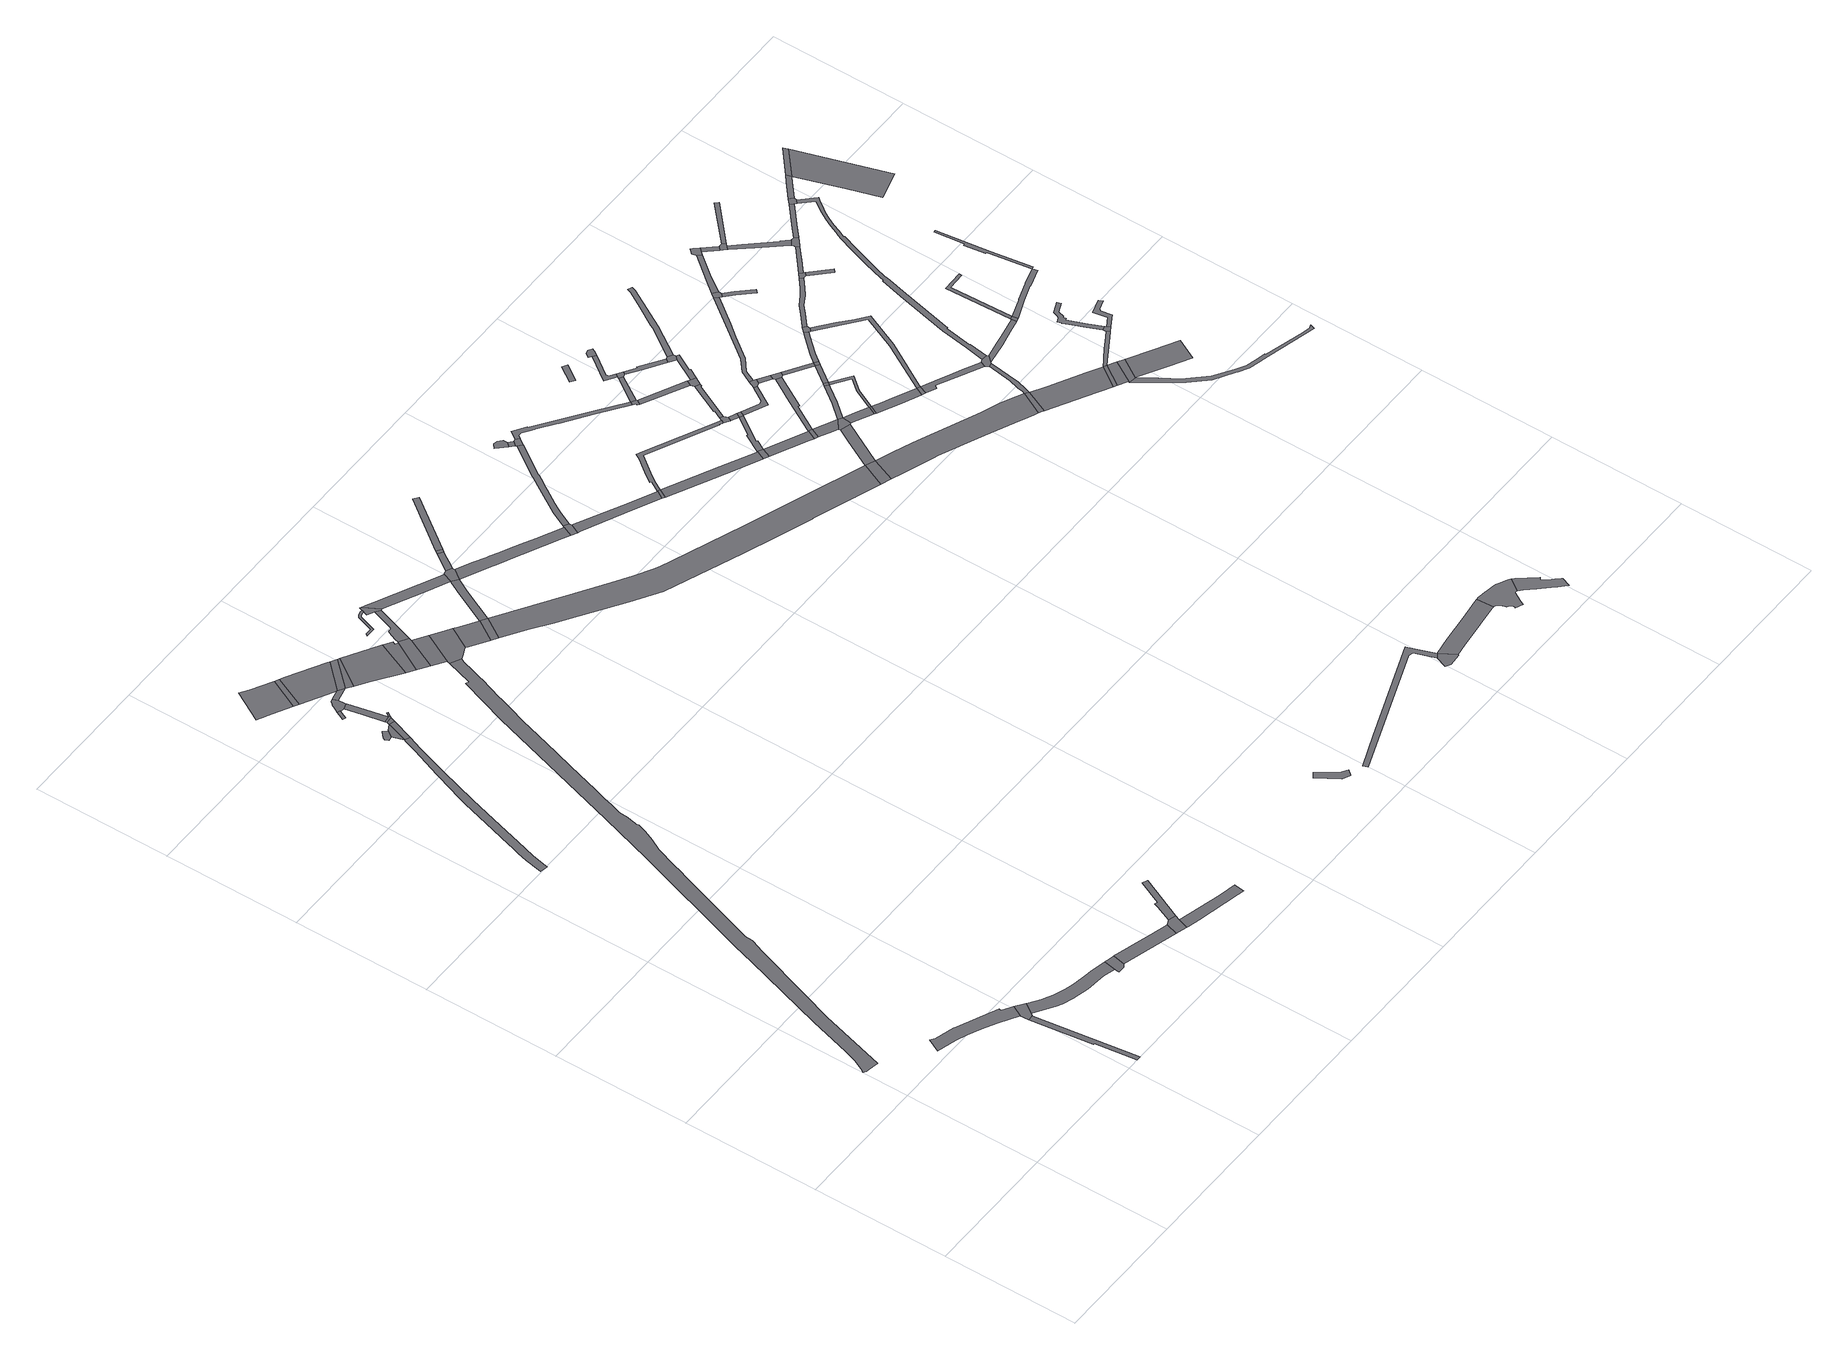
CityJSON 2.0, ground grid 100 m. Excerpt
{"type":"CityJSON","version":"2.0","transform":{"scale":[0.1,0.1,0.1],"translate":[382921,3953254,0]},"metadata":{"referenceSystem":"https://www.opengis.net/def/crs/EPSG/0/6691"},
"CityObjects":{
"road1":{"type":"Road","attributes":{"class":"1040","RoadStructureAttribute.sectionType":"1"},"geometry":[{"type":"MultiSurface","lod":"1","boundaries":[[[0,1,2,3,4,5,6,7,8,9,10,11,12,13,14]]]}]},
"road2":{"type":"Road","attributes":{"class":"1040","RoadStructureAttribute.sectionType":"1"},"geometry":[{"type":"MultiSurface","lod":"1","boundaries":[[[15,16,17,18,19,20,21]]]}]},
"road3":{"type":"Road","attributes":{"class":"1040","RoadStructureAttribute.sectionType":"4"},"geometry":[{"type":"MultiSurface","lod":"1","boundaries":[[[14,13,22,17,16,23,24]]]}]},
"road4":{"type":"Road","attributes":{"class":"1040","RoadStructureAttribute.sectionType":"1"},"geometry":[{"type":"MultiSurface","lod":"1","boundaries":[[[24,23,25,26,27,28,29,30,31,32,33,34,35,36,37,38,39,40,41,42,43]]]}]},
"road5":{"type":"Road","attributes":{"class":"1040","RoadStructureAttribute.sectionType":"1"},"geometry":[{"type":"MultiSurface","lod":"1","boundaries":[[[44,45,46,47,48,49,50,51,52,53,54,55,56,57,58,59,60,61,62,63,64,65,66,67,68,69,70,71,72,73,74,75,76,77,78,79,80,81,82,83,84,85,86,87,88,89,90,91,92,93,94,95,96,97,98,99,100,101]]]}]},
"road6":{"type":"Road","attributes":{"class":"1040","RoadStructureAttribute.sectionType":"4"},"geometry":[{"type":"MultiSurface","lod":"1","boundaries":[[[102,31,30,103,104,105,106,107]]]}]},
"road7":{"type":"Road","attributes":{"class":"1040","RoadStructureAttribute.sectionType":"1"},"geometry":[{"type":"MultiSurface","lod":"1","boundaries":[[[108,109,110,111,112,113,114,115,116,117,118,119,120,121,122,123,124,125,126,127,128,129,130,131,132]]]}]},
"road8":{"type":"Road","attributes":{"class":"1040","RoadStructureAttribute.sectionType":"1"},"geometry":[{"type":"MultiSurface","lod":"1","boundaries":[[[107,106,133,134,135,136]]]}]},
"road9":{"type":"Road","attributes":{"class":"1040","RoadStructureAttribute.sectionType":"4"},"geometry":[{"type":"MultiSurface","lod":"1","boundaries":[[[137,138,139,140,141,142,143]]]}]},
"road10":{"type":"Road","attributes":{"class":"1040","RoadStructureAttribute.sectionType":"4"},"geometry":[{"type":"MultiSurface","lod":"1","boundaries":[[[144,134,133,145,146,147]]]}]},
"road11":{"type":"Road","attributes":{"class":"1040","RoadStructureAttribute.sectionType":"1"},"geometry":[{"type":"MultiSurface","lod":"1","boundaries":[[[148,143,142,108]]]}]},
"road12":{"type":"Road","attributes":{"name":"都道8号","class":"1040","function":"3","usage":"1","RoadStructureAttribute.sectionType":"1"},"geometry":[{"type":"MultiSurface","lod":"1","boundaries":[[[149,150,151,152,153,154,155]]]}]},
"road13":{"type":"Road","attributes":{"class":"1040","RoadStructureAttribute.sectionType":"4"},"geometry":[{"type":"MultiSurface","lod":"1","boundaries":[[[148,108,132,156]]]}]},
"road14":{"type":"Road","attributes":{"class":"1040","RoadStructureAttribute.sectionType":"1"},"geometry":[{"type":"MultiSurface","lod":"1","boundaries":[[[157,158,159,160,161]]]}]},
"road15":{"type":"Road","attributes":{"class":"1040","RoadStructureAttribute.sectionType":"1"},"geometry":[{"type":"MultiSurface","lod":"1","boundaries":[[[162,163,148,156]]]}]},
"road16":{"type":"Road","attributes":{"class":"1040","RoadStructureAttribute.sectionType":"4"},"geometry":[{"type":"MultiSurface","lod":"1","boundaries":[[[164,165,163,162,166]]]}]},
"road17":{"type":"Road","attributes":{"class":"1040","RoadStructureAttribute.sectionType":"1"},"geometry":[{"type":"MultiSurface","lod":"1","boundaries":[[[167,168,169,165,164,170,171]]]}]},
"road18":{"type":"Road","attributes":{"name":"都道8号","class":"1040","function":"3","usage":"1","RoadStructureAttribute.sectionType":"4"},"geometry":[{"type":"MultiSurface","lod":"1","boundaries":[[[154,153,172,173]]]}]},
"road19":{"type":"Road","attributes":{"class":"1040","RoadStructureAttribute.sectionType":"4"},"geometry":[{"type":"MultiSurface","lod":"1","boundaries":[[[174,175,176,177,178,179,157,161,180,168,167,181,182]]]}]},
"road20":{"type":"Road","attributes":{"class":"1040","RoadStructureAttribute.sectionType":"1"},"geometry":[{"type":"MultiSurface","lod":"1","boundaries":[[[183,184,164,166]]]}]},
"road21":{"type":"Road","attributes":{"class":"1040","RoadStructureAttribute.sectionType":"1"},"geometry":[{"type":"MultiSurface","lod":"1","boundaries":[[[185,186,187,188,144,147,189]]]}]},
"road22":{"type":"Road","attributes":{"class":"1040","RoadStructureAttribute.sectionType":"1"},"geometry":[{"type":"MultiSurface","lod":"1","boundaries":[[[190,191,174,182,192]]]}]},
"road23":{"type":"Road","attributes":{"class":"1040","RoadStructureAttribute.sectionType":"1"},"geometry":[{"type":"MultiSurface","lod":"1","boundaries":[[[146,145,193,194,195,196,197,198,199]]]}]},
"road24":{"type":"Road","attributes":{"name":"都道8号","class":"1040","function":"3","usage":"1","RoadStructureAttribute.sectionType":"1"},"geometry":[{"type":"MultiSurface","lod":"1","boundaries":[[[173,172,200,201,190,202,203,204]]]}]},
"road25":{"type":"Road","attributes":{"name":"都道8号","class":"1040","function":"3","usage":"1","RoadStructureAttribute.sectionType":"4"},"geometry":[{"type":"MultiSurface","lod":"1","boundaries":[[[202,190,192,205]]]}]},
"road26":{"type":"Road","attributes":{"name":"都道8号","class":"1040","function":"3","usage":"1","RoadStructureAttribute.sectionType":"1"},"geometry":[{"type":"MultiSurface","lod":"1","boundaries":[[[205,192,206,207]]]}]},
"road27":{"type":"Road","attributes":{"name":"都道8号","class":"1040","function":"3","usage":"1","RoadStructureAttribute.sectionType":"3"},"geometry":[{"type":"MultiSurface","lod":"1","boundaries":[[[207,206,208,209,210]]]}]},
"road28":{"type":"Road","attributes":{"name":"都道8号","class":"1040","function":"3","usage":"1","RoadStructureAttribute.sectionType":"1"},"geometry":[{"type":"MultiSurface","lod":"1","boundaries":[[[210,209,211,212,213,214,215,216,217,218]]]}]},
"road29":{"type":"Road","attributes":{"name":"都道8号","class":"1040","function":"3","usage":"1","RoadStructureAttribute.sectionType":"4"},"geometry":[{"type":"MultiSurface","lod":"1","boundaries":[[[219,212,211,220,221,222,223]]]}]},
"road30":{"type":"Road","attributes":{"name":"都道8号","class":"1040","function":"3","usage":"1","RoadStructureAttribute.sectionType":"1"},"geometry":[{"type":"MultiSurface","lod":"1","boundaries":[[[222,221,224,225]]]}]},
"road31":{"type":"Road","attributes":{"name":"都道8号","class":"1040","function":"3","usage":"1","RoadStructureAttribute.sectionType":"4"},"geometry":[{"type":"MultiSurface","lod":"1","boundaries":[[[225,224,44,101,226,227,228,229,230]]]}]},
"road32":{"type":"Road","attributes":{"class":"1040","RoadStructureAttribute.sectionType":"1"},"geometry":[{"type":"MultiSurface","lod":"1","boundaries":[[[231,232,233,234,235,236,237,238,239,240,241,242]]]}]},
"road33":{"type":"Road","attributes":{"class":"1040","RoadStructureAttribute.sectionType":"1"},"geometry":[{"type":"MultiSurface","lod":"1","boundaries":[[[243,244,245,246,247,248,249,250,251,252,219,223,253,254]]]}]},
"road34":{"type":"Road","attributes":{"class":"1040","RoadStructureAttribute.sectionType":"4"},"geometry":[{"type":"MultiSurface","lod":"1","boundaries":[[[255,242,241,256,243,254,257,258]]]}]},
"road35":{"type":"Road","attributes":{"name":"都道8号","class":"1040","function":"3","usage":"1","RoadStructureAttribute.sectionType":"1"},"geometry":[{"type":"MultiSurface","lod":"1","boundaries":[[[229,228,259,260,261,262]]]}]},
"road36":{"type":"Road","attributes":{"name":"都道8号","class":"1040","function":"3","usage":"1","RoadStructureAttribute.sectionType":"4"},"geometry":[{"type":"MultiSurface","lod":"1","boundaries":[[[261,260,263,264]]]}]},
"road37":{"type":"Road","attributes":{"class":"1040","RoadStructureAttribute.sectionType":"1"},"geometry":[{"type":"MultiSurface","lod":"1","boundaries":[[[258,257,265,266,267,268,269,270]]]}]},
"road38":{"type":"Road","attributes":{"class":"1040","RoadStructureAttribute.sectionType":"1"},"geometry":[{"type":"MultiSurface","lod":"1","boundaries":[[[266,271,272,261,264,273,274]]]}]},
"road39":{"type":"Road","attributes":{"class":"1040","RoadStructureAttribute.sectionType":"4"},"geometry":[{"type":"MultiSurface","lod":"1","boundaries":[[[275,267,266,274,276,277]]]}]},
"road40":{"type":"Road","attributes":{"class":"1040","RoadStructureAttribute.sectionType":"1"},"geometry":[{"type":"MultiSurface","lod":"1","boundaries":[[[278,279,280,275,277,281,282,283]]]}]},
"road41":{"type":"Road","attributes":{"class":"1040","RoadStructureAttribute.sectionType":"1"},"geometry":[{"type":"MultiSurface","lod":"1","boundaries":[[[284,285,286,287,288,289]]]}]},
"road42":{"type":"Road","attributes":{"class":"1040","RoadStructureAttribute.sectionType":"4"},"geometry":[{"type":"MultiSurface","lod":"1","boundaries":[[[290,278,283,291,292]]]}]},
"road43":{"type":"Road","attributes":{"class":"1040","RoadStructureAttribute.sectionType":"1"},"geometry":[{"type":"MultiSurface","lod":"1","boundaries":[[[276,274,293,294,295,296,297,298,299,300,301,302,303,304,305,306]]]}]},
"road44":{"type":"Road","attributes":{"class":"1040","RoadStructureAttribute.sectionType":"1"},"geometry":[{"type":"MultiSurface","lod":"1","boundaries":[[[307,290,292,308]]]}]},
"road45":{"type":"Road","attributes":{"class":"1040","RoadStructureAttribute.sectionType":"4"},"geometry":[{"type":"MultiSurface","lod":"1","boundaries":[[[309,299,298,310,311,312]]]}]},
"road46":{"type":"Road","attributes":{"name":"都道8号","class":"1040","function":"3","usage":"1","RoadStructureAttribute.sectionType":"1"},"geometry":[{"type":"MultiSurface","lod":"1","boundaries":[[[264,263,313,314,315,316,317,318,319,320,321,322,323,324,325,326,327,328,329,330,331,332,333,334,335,336,337,338]]]}]},
"road47":{"type":"Road","attributes":{"class":"1040","RoadStructureAttribute.sectionType":"1"},"geometry":[{"type":"MultiSurface","lod":"1","boundaries":[[[339,340,341,342,343,344,345,346,347,348]]]}]},
"road48":{"type":"Road","attributes":{"class":"1040","RoadStructureAttribute.sectionType":"1"},"geometry":[{"type":"MultiSurface","lod":"1","boundaries":[[[311,310,349,350,351,352,353,354,355]]]}]},
"road49":{"type":"Road","attributes":{"class":"1040","RoadStructureAttribute.sectionType":"1"},"geometry":[{"type":"MultiSurface","lod":"1","boundaries":[[[356,357,358,359,360,361,309,312,362,363,364,365,366,367,368,369,370,371,372]]]}]},
"road50":{"type":"Road","attributes":{"class":"1040","RoadStructureAttribute.sectionType":"4"},"geometry":[{"type":"MultiSurface","lod":"1","boundaries":[[[373,352,351,374,375]]]}]},
"road51":{"type":"Road","attributes":{"class":"1040","RoadStructureAttribute.sectionType":"4"},"geometry":[{"type":"MultiSurface","lod":"1","boundaries":[[[376,377,378,379,380,381]]]}]},
"road52":{"type":"Road","attributes":{"class":"1040","RoadStructureAttribute.sectionType":"1"},"geometry":[{"type":"MultiSurface","lod":"1","boundaries":[[[379,378,382,383]]]}]},
"road53":{"type":"Road","attributes":{"class":"1040","RoadStructureAttribute.sectionType":"4"},"geometry":[{"type":"MultiSurface","lod":"1","boundaries":[[[384,383,382,356,372,385,386]]]}]},
"road54":{"type":"Road","attributes":{"class":"1040","RoadStructureAttribute.sectionType":"4"},"geometry":[{"type":"MultiSurface","lod":"1","boundaries":[[[348,347,387,388,389,390]]]}]},
"road55":{"type":"Road","attributes":{"class":"1040","RoadStructureAttribute.sectionType":"1"},"geometry":[{"type":"MultiSurface","lod":"1","boundaries":[[[375,374,391,392,393,394,395,396,397,398,399,400]]]}]},
"road56":{"type":"Road","attributes":{"class":"1040","RoadStructureAttribute.sectionType":"1"},"geometry":[{"type":"MultiSurface","lod":"1","boundaries":[[[401,402,403,404,405,406,407,373,375,408,409,410,411,412,413,414,415,416,417]]]}]},
"road57":{"type":"Road","attributes":{"class":"1040","RoadStructureAttribute.sectionType":"1"},"geometry":[{"type":"MultiSurface","lod":"1","boundaries":[[[418,419,420,421,384,386,422,423,424,425,426,427,428,429,430,431]]]}]},
"road58":{"type":"Road","attributes":{"class":"1040","RoadStructureAttribute.sectionType":"1"},"geometry":[{"type":"MultiSurface","lod":"1","boundaries":[[[432,433,434,435,348,390,436,437,438,439]]]}]},
"road59":{"type":"Road","attributes":{"class":"1040","RoadStructureAttribute.sectionType":"4"},"geometry":[{"type":"MultiSurface","lod":"1","boundaries":[[[440,397,396,441,442]]]}]},
"road60":{"type":"Road","attributes":{"name":"都道8号","class":"1040","function":"3","usage":"1","RoadStructureAttribute.sectionType":"4"},"geometry":[{"type":"MultiSurface","lod":"1","boundaries":[[[328,327,443,444]]]}]},
"road61":{"type":"Road","attributes":{"class":"1040","RoadStructureAttribute.sectionType":"1"},"geometry":[{"type":"MultiSurface","lod":"1","boundaries":[[[442,441,445,446,447,448]]]}]},
"road62":{"type":"Road","attributes":{"class":"1040","RoadStructureAttribute.sectionType":"1"},"geometry":[{"type":"MultiSurface","lod":"1","boundaries":[[[449,450,451,440,442,452,453,454]]]}]},
"road63":{"type":"Road","attributes":{"class":"1040","RoadStructureAttribute.sectionType":"4"},"geometry":[{"type":"MultiSurface","lod":"1","boundaries":[[[431,430,455,456,457,458,459]]]}]},
"road64":{"type":"Road","attributes":{"class":"1040","RoadStructureAttribute.sectionType":"4"},"geometry":[{"type":"MultiSurface","lod":"1","boundaries":[[[460,416,415,461,462,463]]]}]},
"road65":{"type":"Road","attributes":{"class":"1040","RoadStructureAttribute.sectionType":"1"},"geometry":[{"type":"MultiSurface","lod":"1","boundaries":[[[462,461,464,449,465]]]}]},
"road66":{"type":"Road","attributes":{"class":"1040","RoadStructureAttribute.sectionType":"1"},"geometry":[{"type":"MultiSurface","lod":"1","boundaries":[[[466,431,459,467]]]}]},
"road67":{"type":"Road","attributes":{"class":"1040","RoadStructureAttribute.sectionType":"1"},"geometry":[{"type":"MultiSurface","lod":"1","boundaries":[[[468,469,328,444,470]]]}]},
"road68":{"type":"Road","attributes":{"class":"1040","RoadStructureAttribute.sectionType":"4"},"geometry":[{"type":"MultiSurface","lod":"1","boundaries":[[[471,447,446,472,473]]]}]},
"road69":{"type":"Road","attributes":{"class":"1040","RoadStructureAttribute.sectionType":"1"},"geometry":[{"type":"MultiSurface","lod":"1","boundaries":[[[474,475,476,477]]]}]},
"road70":{"type":"Road","attributes":{"class":"1040","RoadStructureAttribute.sectionType":"4"},"geometry":[{"type":"MultiSurface","lod":"1","boundaries":[[[465,449,454,478,479]]]}]},
"road71":{"type":"Road","attributes":{"class":"1040","RoadStructureAttribute.sectionType":"1"},"geometry":[{"type":"MultiSurface","lod":"1","boundaries":[[[458,457,480,481]]]}]},
"road72":{"type":"Road","attributes":{"class":"1040","RoadStructureAttribute.sectionType":"1"},"geometry":[{"type":"MultiSurface","lod":"1","boundaries":[[[482,483,484,460,463,485,486,487]]]}]},
"road73":{"type":"Road","attributes":{"class":"1040","RoadStructureAttribute.sectionType":"4"},"geometry":[{"type":"MultiSurface","lod":"1","boundaries":[[[488,489,490,491,492,493,494,495,432,439,496,497,498,499,500,501,502,503,504,505,506,507,508,509,510,511,512,513,514,515]]]}]},
"road74":{"type":"Road","attributes":{"class":"1040","RoadStructureAttribute.sectionType":"1"},"geometry":[{"type":"MultiSurface","lod":"1","boundaries":[[[473,472,516,517,518]]]}]},
"road75":{"type":"Road","attributes":{"class":"1040","RoadStructureAttribute.sectionType":"4"},"geometry":[{"type":"MultiSurface","lod":"1","boundaries":[[[519,520,466,467,521,522]]]}]},
"road76":{"type":"Road","attributes":{"class":"1040","RoadStructureAttribute.sectionType":"1"},"geometry":[{"type":"MultiSurface","lod":"1","boundaries":[[[523,524,520,519,525,526,527]]]}]},
"road77":{"type":"Road","attributes":{"class":"1040","RoadStructureAttribute.sectionType":"1"},"geometry":[{"type":"MultiSurface","lod":"1","boundaries":[[[528,529,530,479,478,531,532]]]}]},
"road78":{"type":"Road","attributes":{"class":"1040","RoadStructureAttribute.sectionType":"4"},"geometry":[{"type":"MultiSurface","lod":"1","boundaries":[[[518,517,468,470,533,534]]]}]},
"road79":{"type":"Road","attributes":{"class":"1040","RoadStructureAttribute.sectionType":"4"},"geometry":[{"type":"MultiSurface","lod":"1","boundaries":[[[481,480,482,487,535,536]]]}]},
"road80":{"type":"Road","attributes":{"class":"1040","RoadStructureAttribute.sectionType":"1"},"geometry":[{"type":"MultiSurface","lod":"1","boundaries":[[[537,538,471,473,539,540,541]]]}]},
"road81":{"type":"Road","attributes":{"class":"1040","RoadStructureAttribute.sectionType":"4"},"geometry":[{"type":"MultiSurface","lod":"1","boundaries":[[[542,543,544,523,527,545,546]]]}]},
"road82":{"type":"Road","attributes":{"class":"1040","RoadStructureAttribute.sectionType":"1"},"geometry":[{"type":"MultiSurface","lod":"1","boundaries":[[[522,521,547,548,549,550,551]]]}]},
"road83":{"type":"Road","attributes":{"class":"1040","RoadStructureAttribute.sectionType":"1"},"geometry":[{"type":"MultiSurface","lod":"1","boundaries":[[[552,553,554,555,556,557,558,515,514,559,560,561,562,563,564,565,566,567]]]}]},
"road84":{"type":"Road","attributes":{"class":"1040","RoadStructureAttribute.sectionType":"1"},"geometry":[{"type":"MultiSurface","lod":"1","boundaries":[[[534,533,568,569,570,571]]]}]},
"road85":{"type":"Road","attributes":{"name":"都道8号","class":"1040","function":"3","usage":"1","RoadStructureAttribute.sectionType":"1"},"geometry":[{"type":"MultiSurface","lod":"1","boundaries":[[[444,443,572,573,574,575,576,577,578,579,580,581,582,583,584,585,586,587,588,589]]]}]},
"road86":{"type":"Road","attributes":{"class":"1040","RoadStructureAttribute.sectionType":"1"},"geometry":[{"type":"MultiSurface","lod":"1","boundaries":[[[590,591,536,535,592,593,594]]]}]},
"road87":{"type":"Road","attributes":{"class":"1040","RoadStructureAttribute.sectionType":"4"},"geometry":[{"type":"MultiSurface","lod":"1","boundaries":[[[595,596,528,532,597,598,599]]]}]},
"road88":{"type":"Road","attributes":{"class":"1040","RoadStructureAttribute.sectionType":"1"},"geometry":[{"type":"MultiSurface","lod":"1","boundaries":[[[600,601,518,534,602,603,604]]]}]},
"road89":{"type":"Road","attributes":{"class":"1040","RoadStructureAttribute.sectionType":"4"},"geometry":[{"type":"MultiSurface","lod":"1","boundaries":[[[569,568,605,606]]]}]},
"road90":{"type":"Road","attributes":{"class":"1040","RoadStructureAttribute.sectionType":"4"},"geometry":[{"type":"MultiSurface","lod":"1","boundaries":[[[607,549,548,591,590,608]]]}]},
"road91":{"type":"Road","attributes":{"class":"1040","RoadStructureAttribute.sectionType":"1"},"geometry":[{"type":"MultiSurface","lod":"1","boundaries":[[[598,597,609,610]]]}]},
"road92":{"type":"Road","attributes":{"class":"1040","RoadStructureAttribute.sectionType":"4"},"geometry":[{"type":"MultiSurface","lod":"1","boundaries":[[[610,609,537,541,611,612]]]}]},
"road93":{"type":"Road","attributes":{"class":"1040","RoadStructureAttribute.sectionType":"4"},"geometry":[{"type":"MultiSurface","lod":"1","boundaries":[[[613,614,600,604,615]]]}]},
"road94":{"type":"Road","attributes":{"class":"1040","RoadStructureAttribute.sectionType":"1"},"geometry":[{"type":"MultiSurface","lod":"1","boundaries":[[[606,605,616,617,618,619,620]]]}]},
"road95":{"type":"Road","attributes":{"class":"1040","RoadStructureAttribute.sectionType":"1"},"geometry":[{"type":"MultiSurface","lod":"1","boundaries":[[[615,604,621,622,569,606,623,624]]]}]},
"road96":{"type":"Road","attributes":{"class":"1040","RoadStructureAttribute.sectionType":"1"},"geometry":[{"type":"MultiSurface","lod":"1","boundaries":[[[612,611,625,626]]]}]},
"road97":{"type":"Road","attributes":{"class":"1040","RoadStructureAttribute.sectionType":"1"},"geometry":[{"type":"MultiSurface","lod":"1","boundaries":[[[625,627,613,615,628,629]]]}]},
"road98":{"type":"Road","attributes":{"class":"1040","RoadStructureAttribute.sectionType":"4"},"geometry":[{"type":"MultiSurface","lod":"1","boundaries":[[[630,618,617,631,632]]]}]},
"road99":{"type":"Road","attributes":{"class":"1040","RoadStructureAttribute.sectionType":"4"},"geometry":[{"type":"MultiSurface","lod":"1","boundaries":[[[626,625,629,633,634]]]}]},
"road100":{"type":"Road","attributes":{"class":"1040","RoadStructureAttribute.sectionType":"1"},"geometry":[{"type":"MultiSurface","lod":"1","boundaries":[[[635,636,637,638,639,607,608,640,641,642]]]}]},
"road101":{"type":"Road","attributes":{"class":"1040","RoadStructureAttribute.sectionType":"1"},"geometry":[{"type":"MultiSurface","lod":"1","boundaries":[[[643,644,645,646,595,599,647,648,649,650,651]]]}]},
"road102":{"type":"Road","attributes":{"name":"都道8号","class":"1040","function":"3","usage":"1","RoadStructureAttribute.sectionType":"4"},"geometry":[{"type":"MultiSurface","lod":"1","boundaries":[[[581,580,652,653,654]]]}]},
"road103":{"type":"Road","attributes":{"class":"1040","RoadStructureAttribute.sectionType":"1"},"geometry":[{"type":"MultiSurface","lod":"1","boundaries":[[[655,656,657,634,633,658,659,660]]]}]},
"road104":{"type":"Road","attributes":{"class":"1040","RoadStructureAttribute.sectionType":"1"},"geometry":[{"type":"MultiSurface","lod":"1","boundaries":[[[632,631,661,662,663,664,665,666,667,668,669]]]}]},
"road105":{"type":"Road","attributes":{"class":"1040","RoadStructureAttribute.sectionType":"4"},"geometry":[{"type":"MultiSurface","lod":"1","boundaries":[[[670,655,660,671,672,673]]]}]},
"road106":{"type":"Road","attributes":{"class":"1040","RoadStructureAttribute.sectionType":"1"},"geometry":[{"type":"MultiSurface","lod":"1","boundaries":[[[674,675,676,677,678,581,654,679,680]]]}]},
"road107":{"type":"Road","attributes":{"class":"1040","RoadStructureAttribute.sectionType":"1"},"geometry":[{"type":"MultiSurface","lod":"1","boundaries":[[[672,671,681,682,630,632,683,684,685,686,687,688,689]]]}]},
"road108":{"type":"Road","attributes":{"name":"都道8号","class":"1040","function":"3","usage":"1","RoadStructureAttribute.sectionType":"1"},"geometry":[{"type":"MultiSurface","lod":"1","boundaries":[[[654,653,690,691,692,693,694]]]}]},
"road109":{"type":"Road","attributes":{"class":"1040","RoadStructureAttribute.sectionType":"4"},"geometry":[{"type":"MultiSurface","lod":"1","boundaries":[[[695,643,651,696,697,698]]]}]},
"road110":{"type":"Road","attributes":{"class":"1040","RoadStructureAttribute.sectionType":"4"},"geometry":[{"type":"MultiSurface","lod":"1","boundaries":[[[699,665,664,675,674,700,701,702]]]}]},
"road111":{"type":"Road","attributes":{"class":"1040","RoadStructureAttribute.sectionType":"1"},"geometry":[{"type":"MultiSurface","lod":"1","boundaries":[[[697,696,703,704,705,706]]]}]},
"road112":{"type":"Road","attributes":{"class":"1040","RoadStructureAttribute.sectionType":"1"},"geometry":[{"type":"MultiSurface","lod":"1","boundaries":[[[707,708,709,710,711,712,670,673,713,714,715,716,717,718]]]}]},
"road113":{"type":"Road","attributes":{"name":"都道8号","class":"1040","function":"3","usage":"1","RoadStructureAttribute.sectionType":"4"},"geometry":[{"type":"MultiSurface","lod":"1","boundaries":[[[692,691,719,720]]]}]},
"road114":{"type":"Road","attributes":{"class":"1040","RoadStructureAttribute.sectionType":"1"},"geometry":[{"type":"MultiSurface","lod":"1","boundaries":[[[721,722,695,698,723,724]]]}]},
"road115":{"type":"Road","attributes":{"name":"都道8号","class":"1040","function":"3","usage":"1","RoadStructureAttribute.sectionType":"1"},"geometry":[{"type":"MultiSurface","lod":"1","boundaries":[[[720,719,725,726]]]}]},
"road116":{"type":"Road","attributes":{"class":"1040","RoadStructureAttribute.sectionType":"1"},"geometry":[{"type":"MultiSurface","lod":"1","boundaries":[[[727,728,729,730,701,700,731,732,733]]]}]},
"road117":{"type":"Road","attributes":{"name":"都道8号","class":"1040","function":"3","usage":"1","RoadStructureAttribute.sectionType":"4"},"geometry":[{"type":"MultiSurface","lod":"1","boundaries":[[[726,725,734,735,736]]]}]},
"road118":{"type":"Road","attributes":{"class":"1040","RoadStructureAttribute.sectionType":"4"},"geometry":[{"type":"MultiSurface","lod":"1","boundaries":[[[737,738,721,724,739,740,741]]]}]},
"road119":{"type":"Road","attributes":{"class":"1040","RoadStructureAttribute.sectionType":"4"},"geometry":[{"type":"MultiSurface","lod":"1","boundaries":[[[742,707,718,743,744,745]]]}]},
"road120":{"type":"Road","attributes":{"class":"1040","RoadStructureAttribute.sectionType":"1"},"geometry":[{"type":"MultiSurface","lod":"1","boundaries":[[[746,747,748,749,750,692,720,751,752,753]]]}]},
"road121":{"type":"Road","attributes":{"name":"都道8号","class":"1040","function":"3","usage":"1","RoadStructureAttribute.sectionType":"1"},"geometry":[{"type":"MultiSurface","lod":"1","boundaries":[[[754,736,735,755,756,757,758,759]]]}]},
"road122":{"type":"Road","attributes":{"class":"1040","RoadStructureAttribute.sectionType":"1"},"geometry":[{"type":"MultiSurface","lod":"1","boundaries":[[[740,739,760,761]]]}]},
"road123":{"type":"Road","attributes":{"class":"1040","RoadStructureAttribute.sectionType":"1"},"geometry":[{"type":"MultiSurface","lod":"1","boundaries":[[[744,743,762,763]]]}]},
"road124":{"type":"Road","attributes":{"class":"1040","RoadStructureAttribute.sectionType":"4"},"geometry":[{"type":"MultiSurface","lod":"1","boundaries":[[[764,765,727,733,766,767]]]}]},
"road125":{"type":"Road","attributes":{"class":"1040","RoadStructureAttribute.sectionType":"4"},"geometry":[{"type":"MultiSurface","lod":"1","boundaries":[[[761,760,768,769,770,771]]]}]},
"road126":{"type":"Road","attributes":{"class":"1040","RoadStructureAttribute.sectionType":"1"},"geometry":[{"type":"MultiSurface","lod":"1","boundaries":[[[772,742,745,773,774,775]]]}]},
"road127":{"type":"Road","attributes":{"class":"1040","RoadStructureAttribute.sectionType":"1"},"geometry":[{"type":"MultiSurface","lod":"1","boundaries":[[[776,777,778,769,768,779,780,781,782,783,784]]]}]},
"road128":{"type":"Road","attributes":{"class":"1040","RoadStructureAttribute.sectionType":"4"},"geometry":[{"type":"MultiSurface","lod":"1","boundaries":[[[785,786,746,753,787,788]]]}]},
"road129":{"type":"Road","attributes":{"class":"1040","RoadStructureAttribute.sectionType":"1"},"geometry":[{"type":"MultiSurface","lod":"1","boundaries":[[[789,790,791,792,793,794,795,796,797,786,785,798,799,800,801,802,803,804]]]}]},
"road130":{"type":"Road","attributes":{"class":"1040","RoadStructureAttribute.sectionType":"1"},"geometry":[{"type":"MultiSurface","lod":"1","boundaries":[[[805,806,765,764,807,808]]]}]},
"road131":{"type":"Road","attributes":{"class":"1040","RoadStructureAttribute.sectionType":"1"},"geometry":[{"type":"MultiSurface","lod":"1","boundaries":[[[809,810,811,812,813,814,815,816,817,818,819,820,821,822,823,824,825,826,827,828,699,702,829,830,831,832,833,834,835,836,837,838,839,840,841,842,843,844,845,846,847]]]}]},
"road132":{"type":"Road","attributes":{"class":"1040","RoadStructureAttribute.sectionType":"1"},"geometry":[{"type":"MultiSurface","lod":"1","boundaries":[[[734,848,849,850,851,852,853,854,855,856,857,858,859,860,861,862,863,864,865,866,867,868,869,870,871,872,873,735]]]}]},
"road133":{"type":"Road","attributes":{"class":"1040","RoadStructureAttribute.sectionType":"4"},"geometry":[{"type":"MultiSurface","lod":"1","boundaries":[[[784,783,874,772,775,875,876,877]]]}]},
"road134":{"type":"Road","attributes":{"class":"1040","RoadStructureAttribute.sectionType":"1"},"geometry":[{"type":"MultiSurface","lod":"1","boundaries":[[[878,771,770,879]]]}]},
"road135":{"type":"Road","attributes":{"class":"1040","RoadStructureAttribute.sectionType":"1"},"geometry":[{"type":"MultiSurface","lod":"1","boundaries":[[[880,881,882,788,787,883,884,885,886]]]}]},
"road136":{"type":"Road","attributes":{"class":"1040","RoadStructureAttribute.sectionType":"1"},"geometry":[{"type":"MultiSurface","lod":"1","boundaries":[[[887,888,889,890,891,764,767,892,893,894,895,896,897]]]}]},
"road137":{"type":"Road","attributes":{"class":"1040","RoadStructureAttribute.sectionType":"1"},"geometry":[{"type":"MultiSurface","lod":"1","boundaries":[[[898,899,877,876,900,901]]]}]},
"road138":{"type":"Road","attributes":{"class":"1040","RoadStructureAttribute.sectionType":"1"},"geometry":[{"type":"MultiSurface","lod":"1","boundaries":[[[902,903,904,905,906,907,908,887,909,910]]]}]},
"road139":{"type":"Road","attributes":{"class":"1040","RoadStructureAttribute.sectionType":"4"},"geometry":[{"type":"MultiSurface","lod":"1","boundaries":[[[911,912,898,901,810,809,913]]]}]},
"road140":{"type":"Road","attributes":{"class":"1040","RoadStructureAttribute.sectionType":"1"},"geometry":[{"type":"MultiSurface","lod":"1","boundaries":[[[914,915,911,913,916,917]]]}]},
"road141":{"type":"Road","attributes":{"name":"都道305号","class":"1040","function":"3","usage":"2","RoadStructureAttribute.sectionType":"4"},"geometry":[{"type":"MultiSurface","lod":"1","boundaries":[[[918,914,917,919]]]}]},
"road142":{"type":"Road","attributes":{"name":"都道305号","class":"1040","function":"3","usage":"2","RoadStructureAttribute.sectionType":"1"},"geometry":[{"type":"MultiSurface","lod":"1","boundaries":[[[919,917,920,921,922,923]]]}]}
},
"vertices":[
[1002,914,0],[944,952,0],[951,965,0],[822,1021,0],[668,1094,0],[647,1103,0],[507,1143,0],[476,1164,0],[427,1069,0],[568,1029,0],[651,999,0],[744,953,0],[845,900,0],[974,822,0],[1020,902,0],
[1121,18,0],[1021,761,0],[982,756,0],[1040,303,0],[1050,304,0],[1088,1,0],[1124,1,0],
[978,788,0],[1034,778,0],[1086,854,0],
[1172,688,0],[1216,664,0],[1294,639,0],[1415,611,0],[1562,593,0],[1647,572,0],[1667,660,0],[1615,672,0],[1579,679,0],[1564,681,0],[1488,692,0],[1421,702,0],[1391,708,0],[1331,724,0],[1295,736,0],[1244,756,0],[1211,773,0],[1173,795,0],[1088,853,0],
[1393,5517,0],[1332,5323,0],[1310,5335,0],[1183,4972,0],[859,3932,0],[733,3533,0],[440,2657,0],[437,2648,0],[403,2539,0],[382,2474,0],[183,1846,0],[88,1539,0],[59,1449,0],[25,1372,0],[4,1343,0],[26,1331,0],[49,1327,0],[121,1313,0],[263,1810,0],[341,2031,0],[497,2481,0],[508,2508,0],[534,2575,0],[538,2633,0],[629,2900,0],[722,3175,0],[742,3231,0],[764,3294,0],[785,3357,0],[838,3512,0],[881,3593,0],[916,3670,0],[920,3686,0],[937,3737,0],[934,3746,0],[943,3784,0],[951,3830,0],[956,3878,0],[958,3903,0],[981,3976,0],[1003,4047,0],[1015,4087,0],[1031,4138,0],[1106,4379,0],[1151,4525,0],[1206,4702,0],[1253,4853,0],[1294,4972,0],[1326,5069,0],[1335,5095,0],[1397,5268,0],[1405,5293,0],[1423,5348,0],[1424,5348,0],[1434,5380,0],[1453,5443,0],[1456,5452,0],[1468,5475,0],
[1718,648,0],[1648,544,0],[1648,535,0],[1693,535,0],[1719,553,0],[1739,642,0],
[687,5362,0],[683,5352,0],[648,5254,0],[560,5024,0],[505,4870,0],[488,4823,0],[466,4762,0],[455,4731,0],[394,4525,0],[330,4310,0],[315,4261,0],[304,4222,0],[301,4212,0],[280,4137,0],[255,4024,0],[252,4005,0],[308,3993,0],[312,4012,0],[336,4123,0],[359,4206,0],[450,4508,0],[511,4714,0],[605,5007,0],[686,5240,0],[725,5347,0],
[2124,436,0],[2154,526,0],[2050,555,0],[1968,578,0],
[666,5520,0],[625,5485,0],[618,5466,0],[627,5439,0],[637,5442,0],[661,5448,0],[694,5493,0],
[2193,542,0],[2208,412,0],[2231,488,0],[2248,526,0],
[741,5519,0],
[418,6450,0],[290,6226,0],[325,6206,0],[390,6173,0],[518,6103,0],[630,6326,0],[481,6409,0],
[782,5506,0],
[640,5847,0],[609,5786,0],[629,5776,0],[641,5801,0],[660,5838,0],
[796,5544,0],[749,5542,0],
[792,5561,0],[747,5553,0],[803,5554,0],
[733,5844,0],[688,5827,0],[716,5708,0],[760,5722,0],[733,5842,0],
[557,6081,0],[660,6311,0],
[714,5938,0],[710,5937,0],[690,5932,0],[676,5910,0],[673,5912,0],[656,5879,0],[668,5835,0],[730,5862,0],[725,5903,0],
[825,5586,0],[813,5591,0],
[2360,865,0],[2277,687,0],[2259,694,0],[2247,666,0],[2397,849,0],
[789,5954,0],[719,5939,0],[837,5927,0],
[2221,408,0],[2306,387,0],[2626,313,0],[2672,303,0],[2683,380,0],[2627,392,0],[2560,405,0],
[720,5992,0],[773,5962,0],[968,6140,0],[957,6146,0],[700,6288,0],
[1013,6113,0],
[882,5895,0],[1029,6106,0],
[979,5828,0],[1168,5695,0],[1280,5955,0],
[1225,5654,0],[1351,5884,0],[1334,5889,0],[1327,5893,0],[1336,5907,0],[1341,5915,0],[1289,5947,0],[1290,5949,0],
[1356,5888,0],[1245,5640,0],[1306,5601,0],[1415,5829,0],[1422,5848,0],
[1400,5540,0],[1515,5763,0],
[1505,5491,0],[1542,5508,0],[1561,5516,0],[1650,5676,0],[1615,5699,0],
[1433,6232,0],[1400,6223,0],[1389,6213,0],[1346,6091,0],[1296,6092,0],[1290,6077,0],[1357,6076,0],[1402,6204,0],[1407,6209,0],[1434,6217,0],[1445,6216,0],[1450,6230,0],
[1486,6161,0],[1484,6155,0],[1430,5997,0],[1424,5992,0],[1415,5990,0],[1406,5992,0],[1399,5989,0],[1394,5982,0],[1365,5915,0],[1363,5912,0],[1483,6026,0],[1519,6133,0],
[1458,6254,0],[1435,6186,0],[1533,6138,0],[1469,6251,0],
[1579,5505,0],[1706,5423,0],[1803,5576,0],[1687,5652,0],
[1753,5392,0],[1850,5547,0],
[1811,6002,0],[1975,5922,0],[2002,5991,0],[1843,6068,0],[1548,6212,0],[1514,6229,0],
[1971,5914,0],[1917,5811,0],[1967,5787,0],[2021,5888,0],
[2033,5999,0],[2078,5961,0],[2074,5978,0],
[2121,6128,0],[2093,6087,0],[2049,6023,0],[2097,6013,0],[2130,6061,0],[2159,6104,0],
[3860,405,0],[3765,541,0],[3725,514,0],[3825,360,0],[3879,333,0],[3910,372,0],
[2137,6151,0],[2161,6107,0],[2175,6126,0],
[2240,5781,0],[2261,5771,0],[2330,5738,0],[2427,5690,0],[2689,5562,0],[2739,5538,0],[2773,5610,0],[2592,5701,0],[2498,5748,0],[2414,5790,0],[2350,5822,0],[2298,5849,0],[2279,5859,0],[2198,5902,0],
[2423,6532,0],[2459,6505,0],
[2779,5622,0],[2783,5516,0],[2815,5584,0],[2816,5602,0],
[1920,5284,0],[2050,5187,0],[2199,5090,0],[2481,4905,0],[2679,4779,0],[3241,4563,0],[3478,4473,0],[3736,4381,0],[3738,4380,0],[3817,4352,0],[3903,4321,0],[4034,4274,0],[4044,4270,0],[4046,4269,0],[4228,4203,0],[4305,4378,0],[3867,4541,0],[3536,4661,0],[3465,4687,0],[3449,4693,0],[2924,4892,0],[2851,4919,0],[2813,4937,0],[2679,5014,0],[2557,5092,0],[2343,5228,0],
[4991,687,0],[4987,699,0],[4243,417,0],[3987,320,0],[4002,287,0],[4940,638,0],[4970,628,0],[5011,513,0],[5023,480,0],[5057,503,0],
[2802,5508,0],[3162,5340,0],[3331,5256,0],[3365,5313,0],[3223,5382,0],[3149,5418,0],[3141,5423,0],
[3177,6261,0],[3128,6190,0],[3017,6033,0],[3012,6019,0],[2954,5928,0],[2837,5741,0],[2866,5707,0],[2872,5722,0],[2909,5780,0],[2975,5886,0],[2988,5907,0],[3012,5945,0],[3048,6001,0],[3053,6014,0],[3161,6168,0],[3173,6185,0],[3208,6236,0],
[3367,5317,0],[3352,5245,0],[3385,5307,0],
[3106,6392,0],[3076,6365,0],[3141,6299,0],[3166,6329,0],[3165,6359,0],[3136,6387,0],
[3169,6270,0],[3194,6301,0],
[3214,6303,0],[3239,6280,0],[3240,6281,0],
[4995,397,0],[5028,375,0],[5119,381,0],[5125,389,0],
[3452,5195,0],[3664,5089,0],[3797,5023,0],[3850,4997,0],[3908,4968,0],[3978,4934,0],[4010,4999,0],[3962,5023,0],[3770,5116,0],[3533,5234,0],
[3550,5609,0],[3528,5570,0],[3475,5500,0],[3444,5459,0],[3402,5400,0],[3413,5392,0],[3411,5389,0],[3428,5378,0],[3430,5381,0],[3471,5439,0],[3569,5569,0],[4062,5328,0],[4064,5331,0],[4084,5321,0],[4089,5318,0],[4100,5339,0],[3580,5594,0],
[3703,6044,0],[3345,6300,0],[3348,6303,0],[3256,6364,0],[3259,6306,0],[3283,6306,0],[3329,6275,0],[3357,6254,0],[3364,6250,0],[3474,6172,0],[3490,6160,0],[3688,6023,0],[3886,5878,0],[3901,5901,0],
[5582,570,0],[5557,569,0],[5402,548,0],[5193,523,0],[5209,401,0],[5417,427,0],[5568,447,0],[5591,448,0],
[4013,5003,0],[4019,4914,0],[4047,4983,0],
[4303,4176,0],[4374,4349,0],
[4280,4788,0],[4307,4774,0],[4340,4839,0],[4336,4841,0],
[4188,5266,0],[4095,5131,0],[4088,5137,0],[4086,5051,0],[4077,5057,0],[4212,5253,0],
[3908,5862,0],[3901,5851,0],[3916,5840,0],[3937,5875,0],[3933,5880,0],
[4112,5364,0],[4132,5292,0],[4147,5324,0],[4137,5352,0],
[4136,5290,0],[4205,5297,0],
[4024,6081,0],[4049,6064,0],
[4467,4682,0],[4410,4579,0],[4542,4662,0],
[4343,4844,0],[4334,4761,0],[4368,4831,0],
[3899,6429,0],[3820,6313,0],[3853,6291,0],[3932,6407,0],
[4215,5256,0],[4229,5286,0],
[4235,5677,0],[4254,5713,0],
[4245,5649,0],[4136,5425,0],[4141,5423,0],[4267,5618,0],[4271,5615,0],[4279,5630,0],
[5840,504,0],[5823,513,0],[5785,534,0],[5757,548,0],[5726,555,0],[5640,567,0],[5620,569,0],[5600,571,0],[5604,443,0],[5613,436,0],[5622,422,0],[5635,388,0],[5640,379,0],[5647,373,0],[5655,369,0],[5661,364,0],[5664,357,0],[5666,347,0],[5665,338,0],[5663,330,0],[5713,307,0],[5728,335,0],[5764,400,0],[5772,408,0],[5778,409,0],[5786,408,0],[5791,406,0],[5851,495,0],
[4428,4714,0],[4462,4697,0],[4531,4752,0],
[4047,6116,0],[4032,6092,0],[4073,6069,0],[4087,6090,0],
[4083,6324,0],[3953,6144,0],[4005,6144,0],[4001,6163,0],[4107,6309,0],
[4449,5340,0],[4385,5236,0],[4356,5227,0],[4380,5179,0],[4471,5327,0],
[4552,4665,0],[4558,4733,0],
[4309,5684,0],[4274,5703,0],
[4588,5268,0],[4483,5090,0],[4478,5020,0],[4488,5014,0],[4623,5248,0],
[4108,6378,0],[4083,6372,0],[4060,6339,0],[4121,6328,0],[4138,6362,0],
[4179,5998,0],[4314,5907,0],[4335,5934,0],[4170,6042,0],[4167,6037,0],
[6039,240,0],[6012,269,0],[5996,288,0],[5957,333,0],[5950,342,0],[5966,355,0],[5869,479,0],[5820,380,0],[5874,317,0],[5894,295,0],[5960,225,0],[5966,219,0],[6012,171,0],[6013,170,0],[6015,166,0],[6042,236,0],
[4701,4590,0],[4731,4650,0],[4728,4651,0],[4644,4692,0],
[4385,4146,0],[4535,4091,0],[4607,4065,0],[4641,4053,0],[4950,3915,0],[5188,3806,0],[5214,3794,0],[5276,3766,0],[5305,3753,0],[5391,3923,0],[5343,3947,0],[5238,3998,0],[5108,4047,0],[4985,4099,0],[4873,4148,0],[4735,4210,0],[4636,4252,0],[4501,4302,0],
[4392,5896,0],[4368,5871,0],[4350,5757,0],[4341,5762,0],[4409,5885,0],
[4475,5393,0],[4450,5341,0],[4498,5338,0],[4515,5369,0],[4498,5380,0],
[4718,4987,0],[4624,4858,0],[4649,4838,0],[4730,4948,0],[4744,4966,0],
[4715,4583,0],[4744,4643,0],
[4354,5938,0],[4388,5916,0],
[4579,5285,0],[4597,5316,0],
[4642,5255,0],[4656,5278,0],
[4732,5005,0],[4719,4988,0],[4758,4985,0],
[4876,4502,0],[5010,4443,0],[5037,4500,0],[4883,4577,0],[4814,4608,0],
[4869,4877,0],[4801,4795,0],[4814,4787,0],[4895,4886,0],
[4827,5136,0],[4841,5159,0],
[4825,5134,0],[4852,5114,0],[4855,5117,0],
[5038,4503,0],[5036,4432,0],[5062,4490,0],
[4871,5139,0],[4844,5157,0],
[4686,6479,0],[4674,6449,0],[4607,6329,0],[4516,6181,0],[4503,6158,0],[4537,6137,0],[4704,6435,0],[4716,6466,0],
[4938,5994,0],[4790,5799,0],[4605,5549,0],[4517,5478,0],[4536,5458,0],[4625,5529,0],[4743,5689,0],[4817,5779,0],[4963,5971,0],
[5340,3737,0],[5342,3736,0],[5420,3904,0],
[5022,5361,0],[4987,5325,0],[4891,5217,0],[4916,5196,0],[5010,5303,0],[5045,5339,0],
[5112,4398,0],[5123,4421,0],[5258,4354,0],[5441,4262,0],[5457,4300,0],[5339,4359,0],[5274,4389,0],[5157,4446,0],[5140,4454,0],
[5053,5393,0],[5055,5331,0],[5076,5352,0],[5075,5373,0],
[5485,4246,0],[5456,4236,0],[5428,4058,0],[5409,3985,0],[5400,3942,0],[5434,3948,0],[5452,4014,0],
[5350,5096,0],[5240,4852,0],[5119,4588,0],[5157,4654,0],[5265,4839,0],[5276,4863,0],[5383,5100,0],[5303,5163,0],[5211,5245,0],
[5594,3594,0],[5762,3500,0],[5866,3653,0],[5768,3709,0],[5528,3841,0],
[4965,6029,0],[4976,5958,0],[4999,5980,0],[4997,6000,0],
[5482,4310,0],[5490,4250,0],[5530,4296,0],[5521,4304,0],
[5039,5896,0],[5131,5798,0],[5154,5820,0],[5061,5919,0],
[5387,5656,0],[5323,5603,0],[5272,5565,0],[5196,5520,0],[5141,5469,0],[5058,5398,0],[5078,5376,0],[5161,5447,0],[5214,5496,0],[5289,5540,0],[5341,5579,0],[5408,5635,0],
[5787,3486,0],[5889,3641,0],
[5176,6294,0],[5037,6124,0],[5075,6111,0],[5202,6271,0],
[5856,3447,0],[5950,3607,0],
[5870,4361,0],[5751,4335,0],[5683,4323,0],[5641,4316,0],[5659,4279,0],[5775,4303,0],[5874,4325,0],
[5853,3442,0],[5907,3434,0],[5997,3580,0],
[5199,6361,0],[5170,6329,0],[5218,6292,0],[5243,6316,0],[5215,6348,0],
[5420,5683,0],[5428,5634,0],[5450,5653,0],[5441,5662,0],
[6130,3816,0],[6088,3791,0],[5995,3736,0],[5934,3696,0],[5917,3685,0],[6098,3767,0],[6137,3791,0],[6142,3794,0],
[6177,3480,0],[5918,3428,0],[6118,3316,0],[6246,3244,0],[6256,3238,0],[6335,3391,0],
[5298,6204,0],[5322,6226,0],
[5561,5503,0],[5582,5523,0],
[5894,4371,0],[5869,4366,0],[5892,4329,0],[5900,4332,0],
[5330,6168,0],[5353,6191,0],[5367,6204,0],[5348,6225,0],
[5597,5830,0],[5529,5735,0],[5545,5751,0],[5614,5811,0],
[5584,5940,0],[5580,5938,0],[5419,6117,0],[5333,6165,0],[5443,6037,0],[5530,5935,0],[5528,5934,0],[5590,5861,0],[5630,5889,0],
[6159,3848,0],[6129,3836,0],[6176,3814,0],[6164,3836,0],
[6153,4214,0],[6074,4179,0],[6060,4145,0],[6050,4127,0],[6018,4113,0],[6029,4086,0],[6025,4085,0],[6044,4040,0],[6086,3936,0],[6116,3949,0],[6064,4079,0],[6076,4084,0],[6071,4103,0],[6082,4107,0],[6093,4155,0],[6165,4187,0],
[6001,4858,0],[5848,4853,0],[5874,4833,0],[6001,4837,0],
[5934,6063,0],[5909,6040,0],[5994,5954,0],[5994,5953,0],[5948,5891,0],[5924,5850,0],[5905,5819,0],[5873,5755,0],[5847,5697,0],[5843,5689,0],[5842,5688,0],[5822,5644,0],[5780,5527,0],[5736,5396,0],[5702,5294,0],[5679,5212,0],[5671,5214,0],[5629,5043,0],[5537,4655,0],[5505,4452,0],[5544,4446,0],[5537,4447,0],[5569,4646,0],[5576,4645,0],[5668,5034,0],[5710,5204,0],[5708,5205,0],[5730,5286,0],[5765,5387,0],[5808,5517,0],[5850,5631,0],[5841,5635,0],[5867,5688,0],[5893,5746,0],[5924,5808,0],[5942,5839,0],[5967,5879,0],[6012,5940,0],[6031,5963,0],
[5896,3381,0],[5998,3234,0],[6044,3168,0],[6047,3164,0],[6059,3150,0],[6172,3027,0],[6310,2944,0],[6322,2934,0],[6391,2896,0],[6464,2877,0],[6541,2860,0],[6836,2781,0],[6908,2763,0],[6919,2799,0],[6892,2788,0],[6840,2801,0],[6546,2882,0],[6547,2889,0],[6471,2906,0],[6402,2924,0],[6336,2961,0],[6197,3050,0],[6089,3168,0],[6073,3185,0],[6072,3186,0],[5990,3316,0],
[5600,5850,0],[5620,5817,0],[5673,5863,0],[5652,5886,0],
[5612,6470,0],[5636,6446,0],
[6320,4013,0],[6216,3979,0],[6234,3877,0],[6268,3867,0],[6254,3944,0],[6265,3960,0],[6336,3983,0],
[6303,4507,0],[6174,4471,0],[6171,4470,0],[6038,4425,0],[6039,4422,0],[6051,4390,0],[6176,4435,0],[6178,4431,0],[6186,4434,0],[6265,4458,0],[6314,4472,0],
[5874,6078,0],[5717,5944,0],[5761,5939,0],[5895,6053,0],
[6223,5198,0],[6205,5196,0],[6233,4980,0],[6220,4978,0],[6240,4824,0],[6253,4826,0],[6255,4807,0],[6320,4513,0],[6273,4809,0],
[5912,6110,0],[5877,6080,0],[5937,6083,0],
[6071,6245,0],[6025,6206,0],[6040,6171,0],[6080,6205,0],
[6250,6393,0],[6262,6359,0],
[6193,5857,0],[6265,5632,0],[6475,5691,0],[6378,6000,0]
]}
